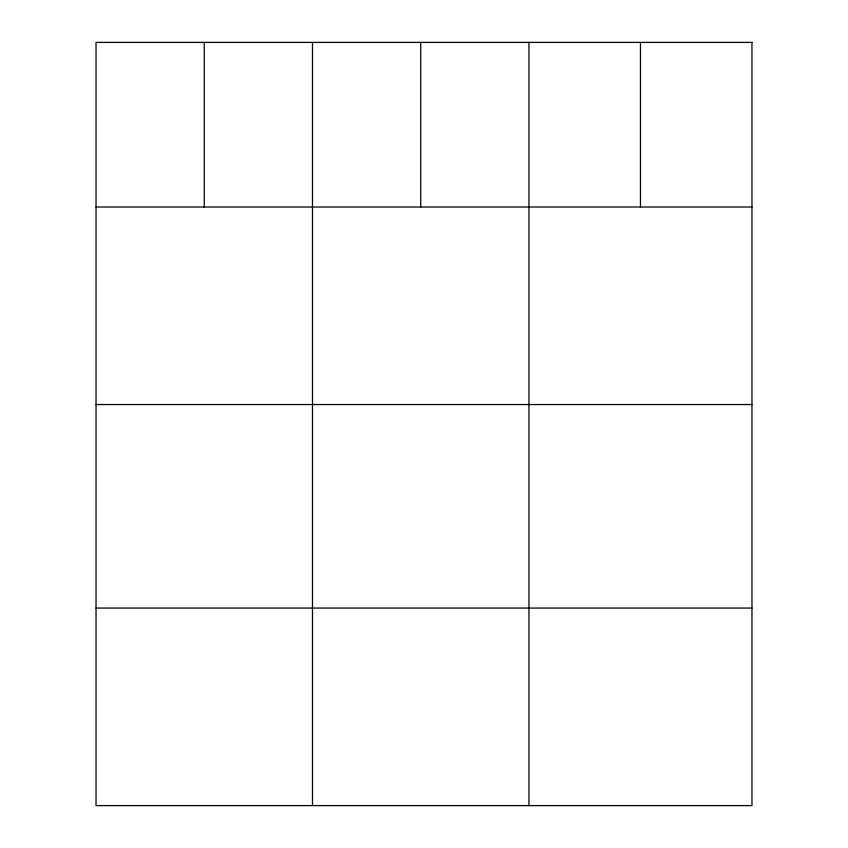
<?xml version="1.0" encoding="UTF-8"?>
<svg xmlns="http://www.w3.org/2000/svg" width="848" height="848" viewBox="0 0 848 848"><rect width="100%" height="100%" fill="white"/><g stroke="black" fill="none" stroke-linecap="round" stroke-linejoin="round"><path stroke-width="1.27" d="M96.036 207.007L751.964 207.007M96.036 404.549L751.964 404.549M96.036 608.069L751.964 608.069M640.463 42.4L640.463 207.007M528.951 42.4L528.951 805.6M420.725 42.4L420.725 207.007M312.488 42.4L312.488 805.6M204.262 42.4L204.262 207.007M751.964 42.4L96.036 42.4L96.036 805.6L751.964 805.6L751.964 42.4"/></g></svg>
